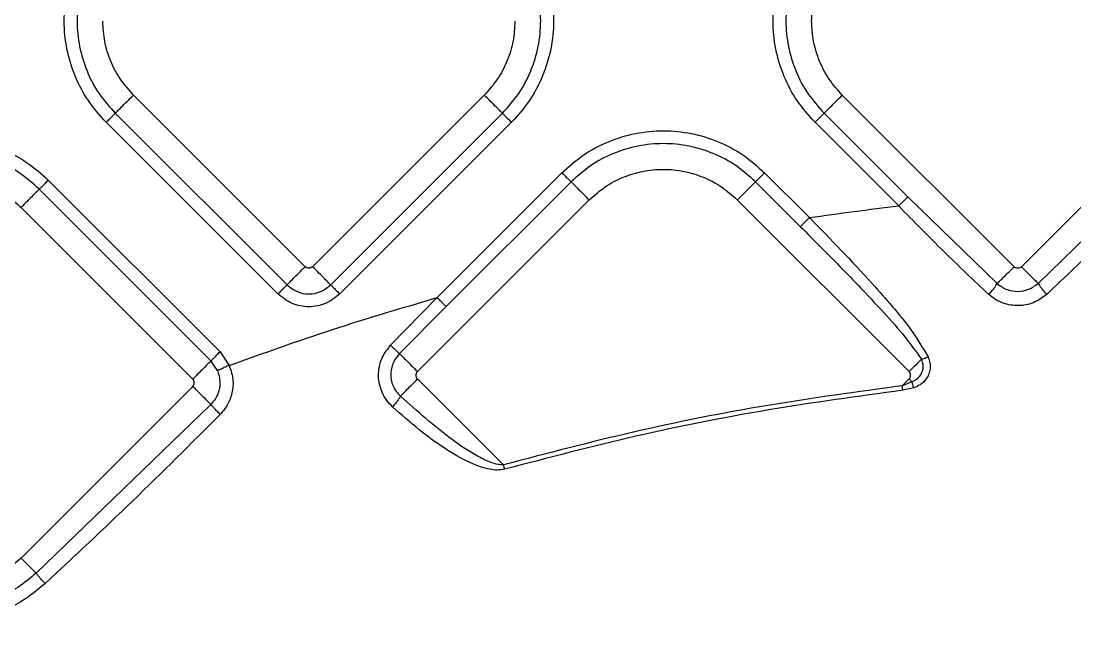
# Model space of a CAD drawing. Extents: x 939 to 1039, y 781 to 934.
# Drawn here: x 960.095 to 964.138, y 833.679 to 835.997 of the extents above; entities that cross this region are included whole.
import ezdxf

# ---------------------------------------------------------------- set-up
doc = ezdxf.new("R2010")
doc.units = 0
doc.header["$MEASUREMENT"] = 0
doc.layers.add('1', color=4, linetype='Continuous')

# ---------------------------------------------------------------- blocks, each defined once
blk = doc.blocks.new('Envoy')
at = {"layer": '1', "color": 3, "linetype": 'Continuous', "lineweight": 25}
for p, q in [((22.5308, 35.8793), (21.8719, 36.5381)), ((23.2179, 36.5381), (22.5591, 35.8793)), ((25.2503, 35.8792), (24.5914, 36.5381)), ((25.9374, 36.5381), (25.2785, 35.8792)), ((22.4262, 35.7747), (21.7674, 36.4335)), ((21.8022, 36.4684), (22.4611, 35.8095)), ((22.6288, 35.8095), (23.2876, 36.4684)), ((23.3225, 36.4335), (22.6637, 35.7747)), ((24.8078, 36.1125), (24.4868, 36.4335)), ((24.5217, 36.4684), (24.8427, 36.1474)), ((23.0369, 35.7608), (23.516, 36.24)), ((24.2933, 36.24), (24.4655, 36.0678)), ((21.5453, 36.2115), (22.2041, 35.5526)), ((23.5509, 36.2051), (23.0717, 35.7259)), ((24.4306, 36.0329), (24.2585, 36.2051)), ((25.7545, 36.2158), (25.3429, 35.8149)), ((22.1693, 35.5178), (21.5104, 36.1766)), ((25.1853, 35.8143), (24.8427, 36.1474)), ((21.4407, 36.1069), (22.0995, 35.448)), ((22.9618, 35.4766), (23.6206, 36.1354)), ((24.8476, 35.4766), (24.1887, 36.1354)), ((22.8586, 35.5777), (23.0369, 35.7608)), ((22.8924, 35.5459), (23.0717, 35.7259)), ((22.2041, 35.5526), (22.2395, 35.5003)), ((22.1942, 35.4808), (22.1693, 35.5178)), ((22.0995, 35.4198), (21.4407, 34.7609)), ((23.2913, 35.1188), (22.9618, 35.4483)), ((24.8217, 35.4224), (24.8476, 35.4483)), ((24.8584, 35.4375), (24.8217, 35.4224)), ((24.8238, 35.4049), (24.8217, 35.4224)), ((24.8584, 35.4375), (24.8476, 35.4483)), ((24.8658, 35.4147), (24.8238, 35.4049)), ((22.1687, 35.3506), (21.4985, 34.7031))]:
    blk.add_line(p, q, dxfattribs=at)
for points, knots in [([(21.7674, 36.4335), (21.7434, 36.4604), (21.6954, 36.5142), (21.6451, 36.6107), (21.6134, 36.7142), (21.6029, 36.8222), (21.6134, 36.9301), (21.6451, 37.0337), (21.6954, 37.1302), (21.7434, 37.1839), (21.7674, 37.2108)], [0, 0, 0, 0, 0.125001, 0.25, 0.375, 0.5, 0.625, 0.75, 0.874999, 1, 1, 1, 1]), ([(23.3225, 37.2108), (23.3465, 37.1839), (23.3944, 37.1302), (23.4447, 37.0337), (23.4764, 36.9301), (23.487, 36.8222), (23.4764, 36.7142), (23.4447, 36.6107), (23.3944, 36.5142), (23.3465, 36.4604), (23.3225, 36.4335)], [0, 0, 0, 0, 0.125001, 0.25, 0.375, 0.5, 0.625, 0.75, 0.874999, 1, 1, 1, 1]), ([(24.4868, 36.4335), (24.4629, 36.4604), (24.4149, 36.5141), (24.3646, 36.6106), (24.3329, 36.7142), (24.3223, 36.8221), (24.3329, 36.9301), (24.3646, 37.0337), (24.4149, 37.1301), (24.4629, 37.1839), (24.4868, 37.2108)], [0, 0, 0, 0, 0.125001, 0.25, 0.375, 0.5, 0.625, 0.75, 0.874999, 1, 1, 1, 1]), ([(21.8022, 37.176), (21.7804, 37.1515), (21.7367, 37.1025), (21.6909, 37.0147), (21.6621, 36.9205), (21.6525, 36.8222), (21.6621, 36.7239), (21.6909, 36.6296), (21.7367, 36.5418), (21.7804, 36.4929), (21.8022, 36.4684)], [0, 0, 0, 0, 0.124999, 0.25, 0.375, 0.5, 0.625, 0.750001, 0.875001, 1, 1, 1, 1]), ([(23.2876, 36.4684), (23.3095, 36.4929), (23.3531, 36.5418), (23.3989, 36.6296), (23.4278, 36.7239), (23.4374, 36.8222), (23.4278, 36.9205), (23.3989, 37.0147), (23.3531, 37.1025), (23.3095, 37.1515), (23.2876, 37.176)], [0, 0, 0, 0, 0.124999, 0.249999, 0.375, 0.5, 0.625, 0.75, 0.875001, 1, 1, 1, 1]), ([(24.5217, 37.1759), (24.4999, 37.1515), (24.4562, 37.1025), (24.4104, 37.0147), (24.3816, 36.9204), (24.372, 36.8221), (24.3816, 36.7239), (24.4104, 36.6296), (24.4562, 36.5418), (24.4999, 36.4928), (24.5217, 36.4684)], [0, 0, 0, 0, 0.124999, 0.25, 0.375, 0.5, 0.625, 0.750001, 0.875001, 1, 1, 1, 1]), ([(24.4738, 36.8221), (24.4753, 36.8484), (24.4782, 36.9011), (24.5023, 36.9767), (24.5388, 37.0473), (24.5739, 37.0866), (24.5914, 37.1062)], [0, 0, 0, 0, 0.25, 0.5, 0.75, 1, 1, 1, 1]), ([(21.8719, 36.5381), (21.8544, 36.5578), (21.8193, 36.5971), (21.7828, 36.6676), (21.7587, 36.7433), (21.7558, 36.7959), (21.7543, 36.8222)], [0, 0, 0, 0, 0.249999, 0.499999, 0.75, 1, 1, 1, 1]), ([(23.3356, 36.8222), (23.3341, 36.7959), (23.3311, 36.7433), (23.3071, 36.6676), (23.2705, 36.5971), (23.2354, 36.5578), (23.2179, 36.5381)], [0, 0, 0, 0, 0.25, 0.5, 0.750001, 1, 1, 1, 1]), ([(24.5914, 36.5381), (24.5739, 36.5577), (24.5388, 36.597), (24.5023, 36.6675), (24.4782, 36.7432), (24.4753, 36.7958), (24.4738, 36.8221)], [0, 0, 0, 0, 0.249999, 0.499999, 0.75, 1, 1, 1, 1]), ([(21.8022, 36.4684), (21.8044, 36.4706), (21.8089, 36.475), (21.8255, 36.4916), (21.8471, 36.5133), (21.8637, 36.5298), (21.8719, 36.5381)], [0, 0, 0, 0, 0.249993, 0.5, 0.750002, 1, 1, 1, 1]), ([(23.2876, 36.4684), (23.2854, 36.4706), (23.281, 36.475), (23.2644, 36.4916), (23.2427, 36.5133), (23.2262, 36.5298), (23.2179, 36.5381)], [0, 0, 0, 0, 0.2499957, 0.5000049, 0.7499993, 1, 1, 1, 1]), ([(24.5217, 36.4684), (24.5239, 36.4706), (24.5283, 36.475), (24.5449, 36.4916), (24.5666, 36.5132), (24.5832, 36.5298), (24.5914, 36.5381)], [0, 0, 0, 0, 0.249993, 0.5, 0.750002, 1, 1, 1, 1]), ([(21.8022, 36.4684), (21.8011, 36.4673), (21.7989, 36.4651), (21.7906, 36.4568), (21.7798, 36.4459), (21.7715, 36.4377), (21.7674, 36.4335)], [0, 0, 0, 0, 0.24999, 0.499997, 0.750001, 1, 1, 1, 1]), ([(23.2876, 36.4684), (23.2887, 36.4673), (23.2909, 36.4651), (23.2992, 36.4568), (23.3101, 36.4459), (23.3183, 36.4377), (23.3225, 36.4335)], [0, 0, 0, 0, 0.25, 0.499993, 0.749999, 1, 1, 1, 1]), ([(24.5217, 36.4684), (24.5206, 36.4672), (24.5184, 36.465), (24.5101, 36.4567), (24.4993, 36.4459), (24.491, 36.4376), (24.4868, 36.4335)], [0, 0, 0, 0, 0.25, 0.499993, 0.749999, 1, 1, 1, 1]), ([(23.516, 36.24), (23.5429, 36.264), (23.5967, 36.3119), (23.6932, 36.3622), (23.7967, 36.3939), (23.9047, 36.4045), (24.0126, 36.3939), (24.1162, 36.3622), (24.2127, 36.3119), (24.2664, 36.264), (24.2933, 36.24)], [0, 0, 0, 0, 0.125, 0.250001, 0.375, 0.5, 0.624999, 0.750001, 0.875, 1, 1, 1, 1]), ([(20.768, 36.2115), (20.7949, 36.2354), (20.8486, 36.2834), (20.9451, 36.3337), (21.0487, 36.3654), (21.1566, 36.376), (21.2646, 36.3654), (21.3682, 36.3337), (21.4646, 36.2834), (21.5184, 36.2354), (21.5453, 36.2115)], [0, 0, 0, 0, 0.1249998, 0.2499985, 0.3750006, 0.5000001, 0.6249996, 0.7499991, 0.8750002, 1, 1, 1, 1]), ([(24.2585, 36.2051), (24.234, 36.2269), (24.185, 36.2706), (24.0972, 36.3164), (24.003, 36.3452), (23.9047, 36.3549), (23.8064, 36.3452), (23.7121, 36.3164), (23.6243, 36.2706), (23.5754, 36.2269), (23.5509, 36.2051)], [0, 0, 0, 0, 0.125002, 0.25, 0.375, 0.500001, 0.625, 0.749999, 0.875001, 1, 1, 1, 1]), ([(21.5104, 36.1766), (21.486, 36.1984), (21.437, 36.2421), (21.3492, 36.2879), (21.2549, 36.3167), (21.1566, 36.3263), (21.0584, 36.3167), (20.9641, 36.2879), (20.8763, 36.2421), (20.8273, 36.1984), (20.8029, 36.1766)], [0, 0, 0, 0, 0.124999, 0.25, 0.375, 0.499999, 0.625, 0.75, 0.874998, 1, 1, 1, 1]), ([(23.5509, 36.2051), (23.5498, 36.2062), (23.5476, 36.2084), (23.5393, 36.2167), (23.5284, 36.2276), (23.5202, 36.2358), (23.516, 36.24)], [0, 0, 0, 0, 0.249996, 0.500001, 0.750003, 1, 1, 1, 1]), ([(23.6206, 36.1354), (23.6403, 36.1529), (23.6796, 36.188), (23.7501, 36.2247), (23.8258, 36.2479), (23.9047, 36.2556), (23.9836, 36.2479), (24.0593, 36.2247), (24.1298, 36.188), (24.1691, 36.1529), (24.1887, 36.1354)], [0, 0, 0, 0, 0.125, 0.249999, 0.375, 0.499999, 0.624997, 0.749998, 0.874997, 1, 1, 1, 1]), ([(24.2585, 36.2051), (24.2596, 36.2062), (24.2618, 36.2084), (24.2701, 36.2167), (24.2809, 36.2276), (24.2892, 36.2358), (24.2933, 36.24)], [0, 0, 0, 0, 0.25, 0.499993, 0.749999, 1, 1, 1, 1]), ([(20.8726, 36.1069), (20.8922, 36.1244), (20.9315, 36.1595), (21.002, 36.1962), (21.0777, 36.2194), (21.1566, 36.2271), (21.2356, 36.2194), (21.3112, 36.1962), (21.3818, 36.1595), (21.4211, 36.1244), (21.4407, 36.1069)], [0, 0, 0, 0, 0.125003, 0.250002, 0.374999, 0.500002, 0.625, 0.750001, 0.875, 1, 1, 1, 1]), ([(21.5104, 36.1766), (21.5115, 36.1777), (21.5138, 36.1799), (21.5221, 36.1882), (21.5329, 36.199), (21.5412, 36.2073), (21.5453, 36.2115)], [0, 0, 0, 0, 0.249996, 0.500001, 0.749997, 1, 1, 1, 1]), ([(23.5509, 36.2051), (23.5531, 36.2029), (23.5575, 36.1985), (23.5741, 36.1819), (23.5958, 36.1602), (23.6123, 36.1437), (23.6206, 36.1354)], [0, 0, 0, 0, 0.24999, 0.499998, 0.750001, 1, 1, 1, 1]), ([(24.1887, 36.1354), (24.197, 36.1437), (24.2136, 36.1602), (24.2352, 36.1819), (24.2518, 36.1985), (24.2563, 36.2029), (24.2585, 36.2051)], [0, 0, 0, 0, 0.250001, 0.499995, 0.750004, 1, 1, 1, 1]), ([(21.5104, 36.1766), (21.5082, 36.1744), (21.5038, 36.17), (21.4872, 36.1534), (21.4655, 36.1317), (21.449, 36.1152), (21.4407, 36.1069)], [0, 0, 0, 0, 0.24999, 0.5, 0.750001, 1, 1, 1, 1]), ([(24.8427, 36.1474), (24.8416, 36.1462), (24.8394, 36.144), (24.8311, 36.1357), (24.8203, 36.1249), (24.812, 36.1166), (24.8078, 36.1125)], [0, 0, 0, 0, 0.249993, 0.499982, 0.750004, 1, 1, 1, 1]), ([(25.7894, 36.1809), (25.7209, 36.1107), (25.5852, 35.9717), (25.4451, 35.8388), (25.3757, 35.773)], [0, 0, 0, 0, 0.504971, 1, 1, 1, 1]), ([(24.4655, 36.0678), (24.5225, 36.0759), (24.6364, 36.0921), (24.7507, 36.1057), (24.8078, 36.1125)], [0, 0, 0, 0, 0.499887, 1, 1, 1, 1]), ([(25.1536, 35.7725), (25.0955, 35.8273), (24.9784, 35.9379), (24.865, 36.0539), (24.8078, 36.1125)], [0, 0, 0, 0, 0.495657, 1, 1, 1, 1]), ([(24.4655, 36.0678), (24.4614, 36.0637), (24.4531, 36.0554), (24.4423, 36.0445), (24.434, 36.0362), (24.4317, 36.034), (24.4306, 36.0329)], [0, 0, 0, 0, 0.249996, 0.500017, 0.750005, 1, 1, 1, 1]), ([(24.4655, 36.0678), (24.5469, 35.9841), (24.6557, 35.8723), (24.7837, 35.727), (24.8597, 35.6355), (24.8998, 35.5677), (24.9203, 35.5331)], [0, 0, 0, 0, 0.4918, 0.656968, 0.824821, 1, 1, 1, 1]), ([(24.4306, 36.0329), (24.4577, 36.0058), (24.5119, 35.9514), (24.5923, 35.8698), (24.6727, 35.7869), (24.7529, 35.7008), (24.8303, 35.6147), (24.8744, 35.5529), (24.895, 35.524)], [0, 0, 0, 0, 0.1658258, 0.3323961, 0.4960841, 0.6665267, 0.8439188, 1, 1, 1, 1]), ([(22.4611, 35.8095), (22.4633, 35.8118), (22.4677, 35.8162), (22.4843, 35.8328), (22.5059, 35.8544), (22.5225, 35.871), (22.5308, 35.8793)], [0, 0, 0, 0, 0.249993, 0.5, 0.749991, 1, 1, 1, 1]), ([(22.5591, 35.8793), (22.557, 35.8776), (22.5528, 35.8744), (22.5449, 35.8729), (22.537, 35.8744), (22.5328, 35.8776), (22.5308, 35.8793)], [0, 0, 0, 0, 0.250275, 0.500031, 0.749788, 1, 1, 1, 1]), ([(22.6288, 35.8095), (22.6266, 35.8118), (22.6221, 35.8162), (22.6055, 35.8328), (22.5839, 35.8544), (22.5673, 35.871), (22.5591, 35.8793)], [0, 0, 0, 0, 0.2499964, 0.5000054, 0.7499995, 1, 1, 1, 1]), ([(25.1853, 35.8143), (25.1885, 35.8175), (25.195, 35.824), (25.2109, 35.8398), (25.2296, 35.8586), (25.2434, 35.8724), (25.2503, 35.8792)], [0, 0, 0, 0, 0.249986, 0.499999, 0.750006, 1, 1, 1, 1]), ([(25.2785, 35.8792), (25.2765, 35.8776), (25.2723, 35.8743), (25.2644, 35.8729), (25.2565, 35.8743), (25.2523, 35.8776), (25.2503, 35.8792)], [0, 0, 0, 0, 0.250186, 0.500151, 0.750064, 1, 1, 1, 1]), ([(25.2785, 35.8792), (25.2853, 35.8725), (25.2988, 35.859), (25.3173, 35.8405), (25.333, 35.8248), (25.3396, 35.8182), (25.3429, 35.8149)], [0, 0, 0, 0, 0.249994, 0.500005, 0.750003, 1, 1, 1, 1]), ([(22.4611, 35.8095), (22.4599, 35.8084), (22.4577, 35.8062), (22.4494, 35.7979), (22.4386, 35.7871), (22.4303, 35.7788), (22.4262, 35.7747)], [0, 0, 0, 0, 0.249996, 0.499981, 0.750001, 1, 1, 1, 1]), ([(22.4611, 35.8095), (22.4733, 35.7999), (22.4979, 35.7805), (22.5449, 35.7719), (22.592, 35.7805), (22.6165, 35.7999), (22.6288, 35.8095)], [0, 0, 0, 0, 0.249866, 0.499989, 0.750123, 1, 1, 1, 1]), ([(22.6288, 35.8095), (22.6299, 35.8084), (22.6321, 35.8062), (22.6404, 35.7979), (22.6512, 35.7871), (22.6595, 35.7788), (22.6637, 35.7747)], [0, 0, 0, 0, 0.249998, 0.499999, 0.749999, 1, 1, 1, 1]), ([(25.1536, 35.7725), (25.1572, 35.7765), (25.1644, 35.7846), (25.1739, 35.7965), (25.1815, 35.8071), (25.184, 35.8119), (25.1853, 35.8143)], [0, 0, 0, 0, 0.2499963, 0.4999956, 0.7499818, 1, 1, 1, 1]), ([(25.1853, 35.8143), (25.1978, 35.8055), (25.2218, 35.7887), (25.2652, 35.7825), (25.3078, 35.7899), (25.3309, 35.8064), (25.3429, 35.8149)], [0, 0, 0, 0, 0.265625, 0.507178, 0.745765, 1, 1, 1, 1]), ([(25.3429, 35.8149), (25.3443, 35.8125), (25.347, 35.8077), (25.355, 35.797), (25.3648, 35.7851), (25.3721, 35.777), (25.3757, 35.773)], [0, 0, 0, 0, 0.250005, 0.500007, 0.750001, 1, 1, 1, 1]), ([(22.2395, 35.5003), (22.371, 35.5474), (22.6343, 35.6418), (22.9025, 35.7211), (23.0369, 35.7608)], [0, 0, 0, 0, 0.4993426, 1, 1, 1, 1]), ([(22.6637, 35.7747), (22.6463, 35.761), (22.6116, 35.7335), (22.5449, 35.7215), (22.4783, 35.7335), (22.4435, 35.761), (22.4262, 35.7747)], [0, 0, 0, 0, 0.250072, 0.500018, 0.749928, 1, 1, 1, 1]), ([(23.0717, 35.7259), (23.0706, 35.727), (23.0684, 35.7292), (23.0601, 35.7375), (23.0493, 35.7484), (23.041, 35.7567), (23.0369, 35.7608)], [0, 0, 0, 0, 0.2500003, 0.4999869, 0.7499985, 1, 1, 1, 1]), ([(25.3757, 35.773), (25.3589, 35.7608), (25.3265, 35.7372), (25.2662, 35.7264), (25.2169, 35.7348), (25.1792, 35.7519), (25.1623, 35.7654), (25.1536, 35.7725)], [0, 0, 0, 0, 0.254517, 0.491379, 0.731729, 0.860472, 1, 1, 1, 1]), ([(22.1693, 35.5178), (22.1704, 35.5189), (22.1726, 35.5211), (22.1809, 35.5294), (22.1917, 35.5402), (22.2, 35.5485), (22.2041, 35.5526)], [0, 0, 0, 0, 0.249998, 0.499991, 0.75, 1, 1, 1, 1]), ([(22.8659, 35.3413), (22.8581, 35.3493), (22.8419, 35.3659), (22.8244, 35.3976), (22.8135, 35.4332), (22.8106, 35.4794), (22.8225, 35.5319), (22.8472, 35.5632), (22.8586, 35.5777)], [0, 0, 0, 0, 0.127419, 0.266437, 0.410773, 0.550145, 0.79262, 1, 1, 1, 1]), ([(22.8586, 35.5777), (22.8625, 35.5739), (22.8704, 35.5662), (22.8806, 35.5564), (22.8887, 35.5489), (22.8911, 35.5469), (22.8924, 35.5459)], [0, 0, 0, 0, 0.249993, 0.499997, 0.749993, 1, 1, 1, 1]), ([(22.8924, 35.5459), (22.8843, 35.536), (22.8668, 35.5143), (22.858, 35.478), (22.8598, 35.446), (22.8672, 35.4214), (22.8794, 35.3995), (22.8907, 35.388), (22.8961, 35.3826)], [0, 0, 0, 0, 0.208867, 0.452598, 0.590109, 0.734338, 0.873522, 1, 1, 1, 1]), ([(22.8924, 35.5459), (22.8947, 35.5436), (22.8995, 35.5389), (22.916, 35.5223), (22.9374, 35.5009), (22.9536, 35.4847), (22.9618, 35.4766)], [0, 0, 0, 0, 0.249997, 0.500007, 0.750007, 1, 1, 1, 1]), ([(22.1693, 35.5178), (22.1671, 35.5156), (22.1626, 35.5111), (22.146, 35.4945), (22.1244, 35.4729), (22.1078, 35.4563), (22.0995, 35.448)], [0, 0, 0, 0, 0.249997, 0.500008, 0.750002, 1, 1, 1, 1]), ([(22.2395, 35.5003), (22.2341, 35.498), (22.2234, 35.4934), (22.2093, 35.4873), (22.1985, 35.4827), (22.1956, 35.4814), (22.1942, 35.4808)], [0, 0, 0, 0, 0.250006, 0.500007, 0.750013, 1, 1, 1, 1]), ([(22.2395, 35.5003), (22.2457, 35.4809), (22.2574, 35.4441), (22.2506, 35.3898), (22.233, 35.3452), (22.2138, 35.3228), (22.2047, 35.3122)], [0, 0, 0, 0, 0.299223, 0.564518, 0.793953, 1, 1, 1, 1]), ([(24.895, 35.524), (24.8879, 35.5169), (24.8738, 35.5028), (24.8563, 35.4853), (24.8476, 35.4766)], [0, 0, 0, 0, 0.4999949, 1, 1, 1, 1]), ([(24.8584, 35.4375), (24.8644, 35.4405), (24.8777, 35.447), (24.8911, 35.4613), (24.899, 35.4768), (24.9023, 35.4917), (24.9016, 35.5083), (24.8972, 35.5187), (24.895, 35.524)], [0, 0, 0, 0, 0.185817, 0.405369, 0.53351, 0.678427, 0.838172, 1, 1, 1, 1]), ([(24.9203, 35.5331), (24.9233, 35.5254), (24.9291, 35.5103), (24.9292, 35.4866), (24.9238, 35.4657), (24.912, 35.4443), (24.8926, 35.4255), (24.874, 35.4181), (24.8658, 35.4147)], [0, 0, 0, 0, 0.166776, 0.3301791, 0.477894, 0.6081263, 0.8257502, 1, 1, 1, 1]), ([(24.895, 35.524), (24.899, 35.5251), (24.9069, 35.5272), (24.9158, 35.5311), (24.9203, 35.5331)], [0, 0, 0, 0, 0.499928, 1, 1, 1, 1]), ([(22.1942, 35.4808), (22.1985, 35.4674), (22.2065, 35.442), (22.2014, 35.4044), (22.1887, 35.3735), (22.1751, 35.358), (22.1687, 35.3506)], [0, 0, 0, 0, 0.29755, 0.561117, 0.792872, 1, 1, 1, 1]), ([(22.9618, 35.4483), (22.9601, 35.4503), (22.9569, 35.4545), (22.9554, 35.4624), (22.9569, 35.4704), (22.9601, 35.4745), (22.9618, 35.4766)], [0, 0, 0, 0, 0.250212, 0.500123, 0.750048, 1, 1, 1, 1]), ([(24.8476, 35.4483), (24.8492, 35.4503), (24.8525, 35.4545), (24.8539, 35.4624), (24.8525, 35.4703), (24.8492, 35.4745), (24.8476, 35.4766)], [0, 0, 0, 0, 0.25025, 0.499982, 0.74975, 1, 1, 1, 1]), ([(22.0995, 35.4198), (22.1012, 35.4218), (22.1044, 35.426), (22.1059, 35.4339), (22.1044, 35.4418), (22.1012, 35.446), (22.0995, 35.448)], [0, 0, 0, 0, 0.250222, 0.500018, 0.749778, 1, 1, 1, 1]), ([(22.0995, 35.4198), (22.1076, 35.4117), (22.1236, 35.3957), (22.1447, 35.3746), (22.1613, 35.358), (22.1662, 35.3531), (22.1687, 35.3506)], [0, 0, 0, 0, 0.249993, 0.499998, 0.750005, 1, 1, 1, 1]), ([(22.8961, 35.3826), (22.8993, 35.3858), (22.9056, 35.3921), (22.9216, 35.4081), (22.9407, 35.4272), (22.9547, 35.4412), (22.9618, 35.4483)], [0, 0, 0, 0, 0.2500089, 0.5000081, 0.750005, 1, 1, 1, 1]), ([(24.8217, 35.4224), (24.6496, 35.3989), (24.3055, 35.352), (23.7945, 35.2506), (23.459, 35.1627), (23.2913, 35.1188)], [0, 0, 0, 0, 0.333671, 0.66704, 1, 1, 1, 1]), ([(24.8658, 35.4147), (24.8645, 35.4184), (24.862, 35.4258), (24.8596, 35.4336), (24.8584, 35.4375)], [0, 0, 0, 0, 0.500013, 1, 1, 1, 1]), ([(22.8961, 35.3826), (22.895, 35.3803), (22.8928, 35.3756), (22.8857, 35.3652), (22.8766, 35.3533), (22.8695, 35.3453), (22.8659, 35.3413)], [0, 0, 0, 0, 0.249983, 0.500019, 0.749989, 1, 1, 1, 1]), ([(23.2913, 35.1188), (23.2843, 35.119), (23.2681, 35.1195), (23.2351, 35.1304), (23.1744, 35.1594), (23.0547, 35.2405), (22.9605, 35.3249), (22.8961, 35.3826)], [0, 0, 0, 0, 0.0428732, 0.1000122, 0.2137382, 0.462203, 1, 1, 1, 1]), ([(24.8238, 35.4049), (24.6519, 35.3815), (24.3084, 35.3346), (23.7983, 35.2333), (23.4633, 35.1456), (23.296, 35.1018)], [0, 0, 0, 0, 0.333803, 0.667178, 1, 1, 1, 1]), ([(22.2047, 35.3122), (22.2005, 35.3165), (22.192, 35.3251), (22.1808, 35.3368), (22.1722, 35.3462), (22.1698, 35.3492), (22.1687, 35.3506)], [0, 0, 0, 0, 0.249993, 0.500006, 0.750008, 1, 1, 1, 1]), ([(23.296, 35.1018), (23.2866, 35.1003), (23.2676, 35.0972), (23.2287, 35.1027), (23.1612, 35.1243), (23.0702, 35.1761), (22.9662, 35.2528), (22.8996, 35.3115), (22.8659, 35.3413)], [0, 0, 0, 0, 0.055379, 0.111792, 0.228685, 0.475541, 0.734212, 1, 1, 1, 1]), ([(22.2047, 35.3122), (22.0933, 35.2007), (21.8729, 34.9802), (21.6453, 34.7679), (21.5328, 34.663)], [0, 0, 0, 0, 0.505537, 1, 1, 1, 1]), ([(23.296, 35.1018), (23.2952, 35.1045), (23.2937, 35.1101), (23.2921, 35.1159), (23.2913, 35.1188)], [0, 0, 0, 0, 0.499992, 1, 1, 1, 1]), ([(21.4407, 34.7609), (21.4211, 34.7434), (21.3818, 34.7083), (21.3112, 34.6716), (21.2356, 34.6484), (21.1566, 34.6407), (21.0777, 34.6484), (21.002, 34.6716), (20.9315, 34.7083), (20.8922, 34.7434), (20.8726, 34.7609)], [0, 0, 0, 0, 0.124999, 0.249999, 0.374999, 0.499998, 0.625001, 0.749998, 0.874998, 1, 1, 1, 1]), ([(21.4985, 34.7031), (21.495, 34.7067), (21.4878, 34.7138), (21.4736, 34.7281), (21.4576, 34.744), (21.4464, 34.7553), (21.4407, 34.7609)], [0, 0, 0, 0, 0.2499967, 0.5000025, 0.7500044, 1, 1, 1, 1]), ([(21.4985, 34.7031), (21.4758, 34.684), (21.4311, 34.6464), (21.3543, 34.6049), (21.2723, 34.5747), (21.1949, 34.5601), (21.1263, 34.5572), (21.0631, 34.5618), (21.0005, 34.5751), (20.9437, 34.5962), (20.8993, 34.6186), (20.8632, 34.6416), (20.8314, 34.6656), (20.8125, 34.6832), (20.8034, 34.6917)], [0, 0, 0, 0, 0.115998, 0.227658, 0.338619, 0.456503, 0.533684, 0.607047, 0.704269, 0.783641, 0.844231, 0.899109, 0.951041, 1, 1, 1, 1]), ([(21.5328, 34.663), (21.5294, 34.6666), (21.5227, 34.6739), (21.513, 34.685), (21.5044, 34.6953), (21.5005, 34.7005), (21.4985, 34.7031)], [0, 0, 0, 0, 0.249986, 0.499997, 0.749993, 1, 1, 1, 1]), ([(21.5328, 34.663), (21.5083, 34.6426), (21.4598, 34.6023), (21.3761, 34.5571), (21.2868, 34.5241), (21.1912, 34.5055), (21.0892, 34.5036), (20.9816, 34.5235), (20.8694, 34.5699), (20.8048, 34.6247), (20.7707, 34.6537)], [0, 0, 0, 0, 0.113145, 0.224513, 0.336257, 0.450595, 0.570268, 0.698982, 0.84105, 1, 1, 1, 1])]:
    blk.add_open_spline(points, degree=3, knots=knots, dxfattribs=at)

msp = doc.modelspace()

# ---------------------------------------------------------------- block references
at = {"layer": '1'}
msp.add_blockref('Envoy', (938.6538, 799.1744), dxfattribs=at)

doc.saveas('drawing.dxf')
